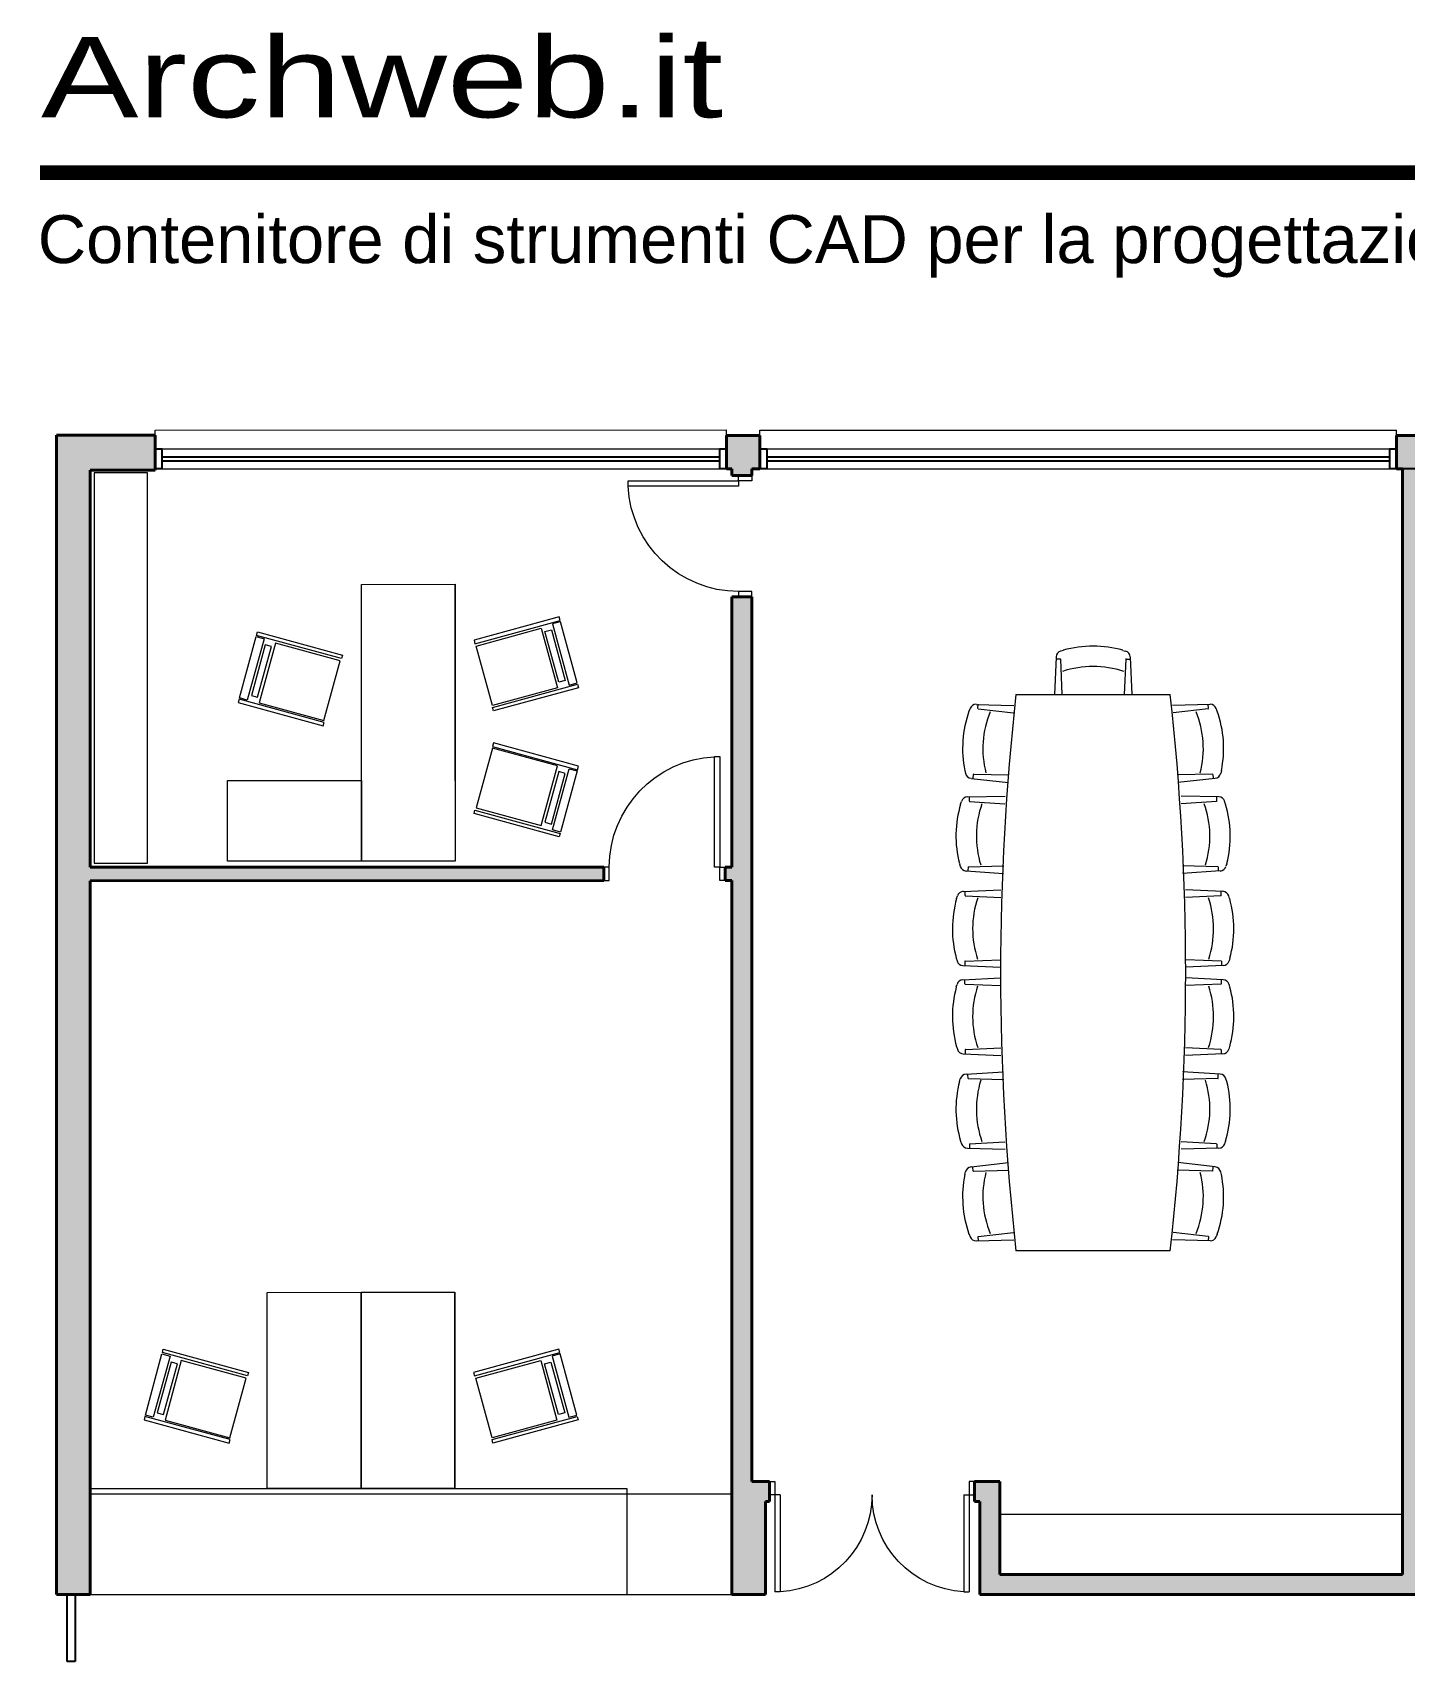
# Model space of a CAD drawing. Header units: millimetres. Extents: x 402.6 to 431.2, y 170 to 191.3.
# Drawn here: x 402.6 to 412.84, y 179.16 to 191.31 of the extents above; entities that cross this region are included whole.
import ezdxf

# ---------------------------------------------------------------- set-up
doc = ezdxf.new("R2010")
doc.units = ezdxf.units.MM
for name, color, linetype, lineweight in [('ARREDI attrezzature - furniture', 175, 'Continuous', 9), ('MURATURA sezioni - section wall', 7, 'Continuous', 40), ('PORTE finestre - doors windows', 252, 'Continuous', 5), ('PROIEZIONI finissime - fine lines', 251, 'Continuous', 9), ('SEZIONI medie - small section', 2, 'Continuous', 25), ('www.archweb.it - All rights reserved', 2, 'Continuous', 5)]:
    doc.layers.add(name, color=color, linetype=linetype, lineweight=lineweight)
doc.layers.add('MURATURE tratteggi - hatch wall', color=253, linetype='Continuous', true_color=0xa8a8a8)
doc.layers.add('VETRATE sezioni - windows sections', color=171, linetype='Continuous', true_color=0x4d79ff)
doc.layers.add('PILASTRI - structure', color=7, linetype='Continuous', plot=False)
doc.styles.get("Standard").update_dxf_attribs({"font": 'arial.ttf'})

# ---------------------------------------------------------------- blocks, each defined once
blk = doc.blocks.new('PA145')
at = {"layer": 'PORTE finestre - doors windows', "color": 2}
for p, q in [((-1.49, -0.1), (-1.49, 0.724)), ((-1.45, 0), (-1.45, 0.724)), ((-0.08, 0), (-0.08, 0.724)), ((-0.04, -0.1), (-0.04, 0.724)), ((-1.45, 0), (-1.53, 0)), ((-0.08, 0), (0, 0)), ((-1.53, -0.1), (-1.49, -0.1)), ((0, -0.1), (-0.04, -0.1))]:
    blk.add_line(p, q, dxfattribs=at)
at = {"layer": 'PORTE finestre - doors windows', "color": 2, "ltscale": 0.5}
for p, q in [((-1.45, 0.724), (-1.49, 0.724)), ((-0.08, 0.724), (-0.04, 0.724)), ((-1.53, -0.1), (-1.53, 0)), ((0, -0.1), (0, 0))]:
    blk.add_line(p, q, dxfattribs=at)
at = {"layer": 'PORTE finestre - doors windows', "color": 251}
for centre, start, end in [((-1.489, 0), 359.976, 86.8925), ((-0.041, 0), 93.1075, 180.024)]:
    blk.add_arc(centre, 0.724, start, end, dxfattribs=at)
blk = doc.blocks.new('PMA_0.825')
at = {"layer": 'PORTE finestre - doors windows', "color": 2, "linetype": 'ByBlock', "ltscale": 0.5}
for points in [[(0.04, 0.1), (0.08, 0.1), (0.08, 0.925), (0.04, 0.925)], [(0, 0), (0.04, 0), (0.04, 0.1), (0, 0.1)], [(0.905, 0), (0.865, 0), (0.865, 0.1), (0.905, 0.1)]]:
    blk.add_lwpolyline(points, close=True, dxfattribs=at)
at = {"layer": 'PORTE finestre - doors windows', "color": 251, "linetype": 'ByBlock'}
blk.add_arc((0.04, 0.1), 0.825, 0, 87.2209, dxfattribs=at)
blk = doc.blocks.new('A$C14CB435F')
at = {"layer": 'ARREDI attrezzature - furniture', "linetype": 'Continuous'}
for p, q in [((-0.18, 1.95), (-0.191, 1.719)), ((-0.155, 1.938), (-0.182, 1.938)), ((-0.154, 1.938), (-0.144, 1.719)), ((-0.136, 1.991), (-0.152, 1.987)), ((0.232, 1.991), (0.248, 1.987)), ((0.25, 1.938), (0.24, 1.719)), ((0.251, 1.938), (0.274, 1.938)), ((0.277, 1.95), (0.287, 1.719)), ((-0.428, 1.719), (0.524, 1.719)), ((-0.717, 1.617), (-0.711, 1.632)), ((-0.673, 1.658), (-0.441, 1.652)), ((-0.663, 1.632), (-0.661, 1.659)), ((-0.662, 1.63), (-0.444, 1.606)), ((0.769, 1.658), (0.537, 1.652)), ((0.758, 1.63), (0.541, 1.606)), ((0.759, 1.632), (0.757, 1.659)), ((0.813, 1.617), (0.807, 1.632)), ((-0.743, 1.25), (-0.739, 1.233)), ((-0.691, 1.227), (-0.693, 1.204)), ((-0.69, 1.228), (-0.471, 1.223)), ((0.786, 1.228), (0.567, 1.223)), ((0.787, 1.227), (0.789, 1.204)), ((0.839, 1.25), (0.835, 1.233)), ((-0.705, 1.202), (-0.474, 1.176)), ((0.801, 1.202), (0.57, 1.176)), ((-0.769, 1.044), (-0.763, 1.06)), ((-0.727, 1.088), (-0.495, 1.093)), ((-0.715, 1.061), (-0.715, 1.089)), ((-0.714, 1.06), (-0.496, 1.046)), ((0.823, 1.088), (0.591, 1.093)), ((0.81, 1.06), (0.592, 1.046)), ((0.811, 1.061), (0.811, 1.089)), ((0.865, 1.044), (0.859, 1.06)), ((-0.776, 0.676), (-0.771, 0.66)), ((-0.736, 0.631), (-0.504, 0.616)), ((-0.723, 0.656), (-0.724, 0.633)), ((-0.722, 0.657), (-0.503, 0.663)), ((0.818, 0.657), (0.6, 0.663)), ((0.832, 0.631), (0.6, 0.616)), ((0.819, 0.656), (0.82, 0.633)), ((0.872, 0.676), (0.867, 0.66)), ((-0.753, 0.505), (-0.521, 0.515)), ((-0.741, 0.479), (-0.741, 0.507)), ((0.849, 0.505), (0.617, 0.515)), ((0.837, 0.479), (0.837, 0.507)), ((-0.794, 0.461), (-0.789, 0.477)), ((-0.74, 0.478), (-0.522, 0.468)), ((0.836, 0.478), (0.618, 0.468)), ((0.89, 0.461), (0.885, 0.477)), ((-0.796, 0.093), (-0.791, 0.077)), ((-0.755, 0.048), (-0.523, 0.037)), ((-0.743, 0.074), (-0.743, 0.05)), ((-0.742, 0.075), (-0.523, 0.084)), ((0.838, 0.075), (0.619, 0.084)), ((0.851, 0.048), (0.619, 0.037)), ((0.839, 0.074), (0.839, 0.05)), ((0.892, 0.093), (0.887, 0.077)), ((-0.796, -0.084), (-0.791, -0.068)), ((-0.755, -0.04), (-0.523, -0.028)), ((-0.743, -0.065), (-0.743, -0.042)), ((-0.742, -0.066), (-0.523, -0.075)), ((0.851, -0.04), (0.619, -0.028)), ((0.838, -0.066), (0.619, -0.075)), ((0.839, -0.065), (0.839, -0.042)), ((0.892, -0.084), (0.887, -0.068)), ((-0.794, -0.452), (-0.789, -0.468)), ((-0.753, -0.496), (-0.521, -0.506)), ((-0.741, -0.471), (-0.741, -0.498)), ((-0.74, -0.47), (-0.522, -0.459)), ((0.849, -0.496), (0.617, -0.506)), ((0.836, -0.47), (0.618, -0.459)), ((0.837, -0.471), (0.837, -0.498)), ((0.89, -0.452), (0.885, -0.468)), ((-0.776, -0.667), (-0.771, -0.651)), ((-0.736, -0.622), (-0.504, -0.607)), ((-0.723, -0.648), (-0.724, -0.624)), ((-0.722, -0.649), (-0.503, -0.654)), ((0.832, -0.622), (0.6, -0.607)), ((0.818, -0.649), (0.6, -0.654)), ((0.819, -0.648), (0.82, -0.624)), ((0.872, -0.667), (0.867, -0.651)), ((-0.769, -1.035), (-0.763, -1.051)), ((-0.727, -1.079), (-0.495, -1.084)), ((-0.715, -1.053), (-0.715, -1.08)), ((-0.714, -1.052), (-0.496, -1.038)), ((0.823, -1.079), (0.591, -1.084)), ((0.81, -1.052), (0.592, -1.038)), ((0.811, -1.053), (0.811, -1.08)), ((0.865, -1.035), (0.859, -1.051)), ((-0.705, -1.194), (-0.474, -1.167)), ((-0.691, -1.219), (-0.693, -1.195)), ((0.801, -1.194), (0.57, -1.167)), ((0.787, -1.219), (0.789, -1.195)), ((-0.743, -1.241), (-0.739, -1.224)), ((-0.69, -1.22), (-0.471, -1.214)), ((0.786, -1.22), (0.567, -1.214)), ((0.839, -1.241), (0.835, -1.224)), ((-0.662, -1.622), (-0.444, -1.597)), ((0.758, -1.622), (0.541, -1.597)), ((-0.717, -1.608), (-0.711, -1.624)), ((-0.673, -1.649), (-0.441, -1.644)), ((-0.663, -1.623), (-0.661, -1.65)), ((0.769, -1.649), (0.537, -1.644)), ((0.759, -1.623), (0.757, -1.65)), ((0.813, -1.608), (0.807, -1.624)), ((-0.428, -1.71), (0.524, -1.71))]:
    blk.add_line(p, q, dxfattribs=at)
for centre, radius, start, end in [((0.048, 1.33), 0.687, 74.4746, 105.5254), ((-0.141, 1.949), 0.0397, 106.4102, 177.4681), ((-0.155, 1.938), 0.000994, 2.7006, 90), ((0.237, 1.949), 0.0397, 2.5325, 73.586), ((0.251, 1.938), 0.000994, 90, 177.2994), ((0.048, 1.295), 0.597, 71.5818, 108.419), ((14.955, 0.004), 15.478, 173.6403, 186.3597), ((14.955, 0.004), 15.478, 173.6403, 186.3597), ((-14.859, 0.004), 15.478, 353.6403, 6.3597), ((-0.07, 1.387), 0.687, 160.485, 191.5355), ((-0.674, 1.619), 0.0397, 88.5513, 159.5913), ((-0.662, 1.631), 0.000994, 176.1859, 263.4802), ((-0.035, 1.385), 0.597, 157.5917, 194.4288), ((0.131, 1.385), 0.597, 345.5712, 22.4083), ((0.758, 1.631), 0.000994, 277.0578, 3.7782), ((0.77, 1.619), 0.0397, 20.404, 91.4483), ((0.166, 1.387), 0.687, 348.4646, 19.5147), ((-0.7, 1.242), 0.0397, 192.4407, 263.476), ((-0.69, 1.227), 0.000994, 88.9191, 176.2218), ((0.786, 1.227), 0.000984, 3.8141, 91.0912), ((0.796, 1.242), 0.0397, 276.5375, 347.5593), ((-0.111, 0.847), 0.687, 163.3378, 194.3887), ((-0.726, 1.048), 0.0397, 91.3942, 162.4425), ((-0.714, 1.061), 0.000994, 178.9191, 266.2218), ((-0.075, 0.846), 0.597, 160.4448, 197.2819), ((0.171, 0.846), 0.597, 342.7181, 19.5552), ((0.81, 1.061), 0.000984, 273.2705, 1.0912), ((0.822, 1.048), 0.0397, 17.5575, 88.5923), ((0.207, 0.847), 0.687, 345.6113, 16.6622), ((-0.733, 0.67), 0.0397, 195.2872, 266.3156), ((-0.722, 0.656), 0.000994, 91.0809, 178.9191), ((0.818, 0.656), 0.000994, 1.0809, 88.3789), ((0.829, 0.67), 0.0397, 273.6835, 344.7164), ((-0.751, 0.466), 0.0397, 92.315, 163.363), ((0.847, 0.466), 0.0397, 16.65, 87.685), ((-0.133, 0.274), 0.687, 164.249, 195.2988), ((-0.74, 0.479), 0.000994, 179.4595, 267.2994), ((-0.098, 0.274), 0.597, 161.3548, 198.192), ((0.194, 0.274), 0.597, 341.808, 18.6452), ((0.836, 0.479), 0.000994, 273.2397, 0.5405), ((0.229, 0.274), 0.687, 344.7012, 15.751), ((-0.753, 0.088), 0.0397, 196.2001, 267.2376), ((-0.742, 0.074), 0.000994, 92.1611, 179.4595), ((0.838, 0.074), 0.000994, 0.5405, 87.8389), ((0.849, 0.088), 0.0397, 272.7624, 343.7999), ((-0.133, -0.266), 0.687, 164.7019, 195.7517), ((-0.753, -0.079), 0.0397, 92.7624, 163.7999), ((-0.742, -0.065), 0.000994, 180.5405, 267.8389), ((-0.098, -0.266), 0.597, 161.808, 198.6452), ((0.194, -0.266), 0.597, 341.3548, 18.192), ((0.838, -0.065), 0.000994, 272.1611, 359.4595), ((0.849, -0.079), 0.0397, 16.2001, 87.2376), ((0.229, -0.266), 0.687, 344.2483, 15.2981), ((-0.751, -0.457), 0.0397, 196.637, 267.685), ((-0.74, -0.471), 0.000994, 92.7006, 180.5405), ((0.836, -0.471), 0.000994, 359.4595, 87.2994), ((0.847, -0.457), 0.0397, 272.3155, 343.3591), ((-0.111, -0.838), 0.687, 165.6113, 196.6615), ((-0.733, -0.661), 0.0397, 93.6835, 164.7164), ((-0.722, -0.648), 0.000984, 181.0912, 268.9088), ((-0.075, -0.837), 0.597, 162.7181, 199.5552), ((0.171, -0.837), 0.597, 340.4448, 17.2819), ((0.818, -0.648), 0.000994, 271.6211, 358.9191), ((0.829, -0.661), 0.0397, 15.2836, 86.3165), ((0.207, -0.838), 0.687, 343.3385, 14.3887), ((-0.726, -1.039), 0.0397, 197.5575, 268.6058), ((-0.714, -1.053), 0.000994, 93.7782, 181.0809), ((0.81, -1.053), 0.000994, 358.9191, 86.7603), ((0.822, -1.039), 0.0397, 271.4077, 342.4425), ((-0.7, -1.233), 0.0397, 96.524, 167.5593), ((0.796, -1.233), 0.0397, 12.4407, 83.4625), ((-0.07, -1.378), 0.687, 168.4645, 199.515), ((-0.69, -1.219), 0.000994, 184.316, 271.0809), ((-0.035, -1.376), 0.597, 165.5712, 202.4083), ((0.131, -1.376), 0.597, 337.5917, 14.4288), ((0.786, -1.219), 0.000994, 268.9191, 355.684), ((0.166, -1.378), 0.687, 340.485, 11.5355), ((-0.674, -1.61), 0.0397, 200.4214, 271.4483), ((-0.662, -1.623), 0.000994, 96.4588, 183.7782), ((0.758, -1.623), 0.000994, 356.1859, 83.4802), ((0.77, -1.61), 0.0397, 268.5513, 339.5913)]:
    blk.add_arc(centre, radius, start, end, dxfattribs=at)

msp = doc.modelspace()

# ---------------------------------------------------------------- hatches: boundary and pattern name
at = {"layer": 'MURATURE tratteggi - hatch wall'}
h = msp.add_hatch(color=256, dxfattribs=at)
h.dxf.hatch_style = 1
h.paths.add_polyline_path([(413.031, 188.304), (412.781, 188.304), (412.781, 188.054), (412.826, 188.054), (412.826, 179.807), (409.821, 179.807), (409.821, 180.5), (409.632, 180.5), (409.632, 180.35), (409.671, 180.35), (409.671, 179.657), (416.675, 179.657), (416.675, 180.039), (416.726, 180.039), (416.726, 180.189), (416.525, 180.189), (416.525, 179.807), (414.526, 179.807), (414.526, 180.307), (414.376, 180.307), (414.376, 179.807), (412.976, 179.807), (412.976, 181.007), (415.617, 181.007), (415.617, 181.157), (412.976, 181.157), (412.976, 188.054), (413.031, 188.054)])
h.paths.add_polyline_path([(408.031, 188.304), (407.781, 188.304), (407.781, 188.054), (407.821, 188.054), (407.821, 188.005), (407.971, 188.005), (407.971, 188.054), (408.031, 188.054)])
h.paths.add_polyline_path([(407.971, 187.1), (407.821, 187.1), (407.821, 185.083), (407.771, 185.083), (407.771, 184.983), (407.821, 184.983), (407.821, 179.657), (408.071, 179.657), (408.071, 180.35), (408.102, 180.35), (408.102, 180.5), (407.971, 180.5)])
h.paths.add_polyline_path([(403.031, 188.044), (403.516, 188.044), (403.516, 188.305), (402.781, 188.305), (402.781, 179.657), (403.031, 179.657), (403.031, 184.982), (406.866, 184.983), (406.866, 185.083), (403.031, 185.083)])
h.paths.add_polyline_path([(419.481, 188.344), (416.999, 188.344), (416.999, 188.044), (417.831, 188.044), (417.831, 180.189), (417.701, 180.189), (417.701, 180.039), (417.831, 180.039), (417.831, 179.657), (421.331, 179.657), (421.331, 179.807), (419.681, 179.807), (419.681, 180.307), (419.531, 180.307), (419.531, 179.807), (418.131, 179.807), (418.131, 181.007), (419.681, 181.007), (419.681, 181.157), (418.131, 181.157), (418.131, 183.157), (421.331, 183.157), (421.331, 183.307), (418.131, 183.307), (418.131, 188.044), (419.481, 188.044)])
h.paths.add_polyline_path([(423.643, 188.344), (420.981, 188.344), (420.981, 188.044), (422.331, 188.044), (422.331, 179.957), (422.481, 179.957), (422.481, 188.044), (423.643, 188.044)])
h.paths.add_polyline_path([(427.818, 188.344), (425.143, 188.344), (425.143, 188.044), (426.306, 188.044), (426.306, 183.307), (423.481, 183.307), (423.481, 183.157), (426.306, 183.157), (426.306, 181.157), (424.756, 181.157), (424.756, 181.007), (426.306, 181.007), (426.306, 179.807), (424.906, 179.807), (424.906, 180.307), (424.756, 180.307), (424.756, 179.807), (423.531, 179.807), (423.531, 179.657), (428.655, 179.657), (428.655, 179.807), (428.006, 179.807), (428.006, 180.307), (427.856, 180.307), (427.856, 179.807), (426.456, 179.807), (426.456, 181.007), (428.006, 181.007), (428.006, 181.157), (426.456, 181.157), (426.456, 183.157), (429.681, 183.157), (429.681, 183.307), (426.456, 183.307), (426.456, 188.044), (427.818, 188.044)])
h.paths.add_polyline_path([(430.981, 188.344), (429.318, 188.344), (429.318, 188.044), (430.681, 188.044), (430.681, 179.807), (429.655, 179.807), (429.655, 179.657), (430.981, 179.657)])
h.paths.add_polyline_path([(430.981, 176.965), (427.355, 176.965), (427.355, 176.815), (430.681, 176.815), (430.681, 174.115), (427.731, 174.115), (427.731, 175.965), (427.581, 175.965), (427.581, 174.115), (426.431, 174.115), (426.431, 175.815), (426.887, 175.815), (426.887, 175.965), (426.431, 175.965), (426.431, 176.815), (426.505, 176.815), (426.505, 176.965), (421.831, 176.965), (421.831, 176.815), (426.281, 176.815), (426.281, 174.115), (420.131, 174.115), (420.131, 174.515), (419.981, 174.515), (419.981, 174.115), (418.131, 174.115), (418.131, 175.615), (419.981, 175.615), (419.981, 175.415), (420.131, 175.415), (420.131, 176.965), (417.831, 176.965), (417.831, 175.965), (415.979, 175.965), (415.979, 175.815), (417.831, 175.815), (417.831, 174.115), (413.581, 174.115), (413.581, 176.815), (416.629, 176.815), (416.629, 176.965), (410.382, 176.965), (410.382, 176.815), (413.431, 176.815), (413.431, 174.115), (409.181, 174.115), (409.181, 175.815), (411.032, 175.815), (411.032, 175.965), (409.181, 175.965), (409.181, 176.965), (408.568, 176.965), (408.568, 176.815), (409.031, 176.815), (409.031, 174.115), (402.981, 174.115), (402.981, 176.815), (404.085, 176.815), (404.085, 176.965), (402.781, 176.965), (402.781, 173.815), (430.981, 173.815)])
h.paths.add_polyline_path([(419.831, 176.765), (419.831, 175.915), (418.131, 175.915), (418.131, 176.765)], flags=16)

# ---------------------------------------------------------------- linework, layer by layer
at = {"layer": 'ARREDI attrezzature - furniture', "ltscale": 0.18}
for p, q in [((403.031, 180.447), (407.036, 180.447)), ((403.031, 180.407), (407.821, 180.407)), ((403.031, 179.657), (407.821, 179.657))]:
    msp.add_line(p, q, dxfattribs=at)
at = {"layer": 'ARREDI attrezzature - furniture'}
for p, q in [((407.036, 180.447), (407.036, 179.657)), ((409.821, 180.257), (412.826, 180.257))]:
    msp.add_line(p, q, dxfattribs=at)
for points in [[(403.061, 188.025), (403.061, 185.113), (403.461, 185.113), (403.461, 188.025)], [(406.532, 186.95), (405.897, 186.776), (405.904, 186.75), (406.539, 186.924)], [(406.541, 186.914), (406.482, 186.898), (406.607, 186.442), (406.666, 186.458)], [(404.27, 186.803), (404.33, 186.786), (404.205, 186.33), (404.146, 186.347)], [(404.28, 186.838), (404.915, 186.665), (404.908, 186.639), (404.273, 186.812)], [(406.519, 186.421), (406.035, 186.289), (405.914, 186.733), (406.397, 186.866)], [(406.577, 186.476), (406.53, 186.463), (406.426, 186.841), (406.474, 186.854)], [(404.235, 186.364), (404.282, 186.351), (404.386, 186.729), (404.338, 186.742)], [(404.293, 186.31), (404.777, 186.177), (404.898, 186.622), (404.415, 186.754)], [(406.669, 186.448), (406.676, 186.422), (406.041, 186.249), (406.034, 186.275)], [(404.143, 186.337), (404.136, 186.311), (404.771, 186.137), (404.778, 186.163)], [(406.519, 185.838), (406.035, 185.97), (405.914, 185.526), (406.397, 185.393)], [(406.669, 185.81), (406.676, 185.836), (406.041, 186.01), (406.034, 185.984)], [(406.541, 185.345), (406.482, 185.361), (406.607, 185.817), (406.666, 185.801)], [(404.056, 185.729), (405.056, 185.729), (405.056, 185.129), (404.056, 185.129)], [(406.577, 185.783), (406.53, 185.796), (406.426, 185.418), (406.474, 185.405)], [(406.532, 185.309), (405.897, 185.483), (405.904, 185.509), (406.539, 185.335)], [(403.568, 181.451), (403.628, 181.435), (403.503, 180.979), (403.444, 180.995)], [(403.578, 181.487), (404.213, 181.313), (404.206, 181.287), (403.571, 181.461)], [(406.529, 181.487), (405.894, 181.313), (405.901, 181.287), (406.537, 181.461)], [(406.539, 181.451), (406.48, 181.435), (406.604, 180.979), (406.664, 180.995)], [(403.533, 181.012), (403.58, 180.999), (403.683, 181.378), (403.636, 181.391)], [(403.591, 180.958), (404.075, 180.826), (404.196, 181.27), (403.712, 181.402)], [(406.516, 180.958), (406.033, 180.826), (405.911, 181.27), (406.395, 181.402)], [(406.575, 181.012), (406.527, 180.999), (406.424, 181.378), (406.471, 181.391)], [(403.441, 180.985), (403.434, 180.959), (404.069, 180.786), (404.076, 180.812)], [(406.666, 180.985), (406.674, 180.959), (406.038, 180.786), (406.031, 180.812)]]:
    msp.add_lwpolyline(points, close=True, dxfattribs=at)
for points in [[(405.756, 185.73), (405.756, 187.194), (405.756, 185.129), (405.056, 185.129), (405.056, 187.193), (405.756, 187.194)], [(405.054, 180.447), (405.054, 181.911), (405.054, 180.447), (404.354, 180.447), (404.354, 181.91), (405.054, 181.911)], [(405.754, 180.447), (405.754, 181.911), (405.754, 180.447), (405.054, 180.447), (405.054, 181.911), (405.754, 181.911)]]:
    msp.add_lwpolyline(points, dxfattribs=at)
at = {"layer": 'MURATURA sezioni - section wall'}
for p, q in [((402.781, 188.305), (402.781, 179.657)), ((403.516, 188.044), (403.516, 188.305)), ((407.781, 188.304), (408.031, 188.304)), ((407.781, 188.304), (407.781, 188.054)), ((408.031, 188.304), (408.031, 188.054)), ((412.781, 188.304), (412.781, 188.054)), ((412.781, 188.304), (413.031, 188.304)), ((403.516, 188.044), (403.031, 188.044)), ((403.031, 185.083), (403.031, 188.044)), ((407.821, 188.054), (407.781, 188.054)), ((407.821, 188.005), (407.821, 188.054)), ((407.821, 188.005), (407.971, 188.005)), ((408.031, 188.054), (407.971, 188.054)), ((407.971, 188.005), (407.971, 188.054)), ((412.781, 188.054), (412.826, 188.054)), ((412.826, 179.807), (412.826, 188.054)), ((407.821, 185.083), (407.821, 187.1)), ((407.821, 187.1), (407.971, 187.1)), ((407.971, 187.1), (407.971, 180.5)), ((403.031, 185.083), (406.866, 185.083)), ((406.866, 184.983), (403.031, 184.982)), ((403.031, 179.657), (403.031, 184.982)), ((406.866, 184.983), (406.866, 185.083)), ((407.771, 185.083), (407.821, 185.083)), ((407.771, 184.983), (407.821, 184.983)), ((407.821, 179.657), (407.821, 184.983)), ((407.971, 180.5), (408.102, 180.5, 0)), ((408.102, 180.5, 0), (408.102, 180.35, 0)), ((409.821, 180.5, 0), (409.632, 180.5, 0)), ((409.632, 180.5, 0), (409.632, 180.35, 0)), ((409.821, 179.807), (409.821, 180.5)), ((408.102, 180.35, 0), (408.071, 180.35)), ((408.071, 180.35), (408.071, 179.657)), ((409.632, 180.35, 0), (409.671, 180.35, 0)), ((409.671, 179.657), (409.671, 180.35)), ((409.821, 179.807), (412.826, 179.807)), ((402.781, 179.657), (403.031, 179.657)), ((407.821, 179.657), (408.071, 179.657)), ((416.675, 179.657), (409.671, 179.657))]:
    msp.add_line(p, q, dxfattribs=at)
at = {"layer": 'MURATURA sezioni - section wall', "ltscale": 0.18}
msp.add_line((407.771, 185.083), (407.771, 184.983), dxfattribs=at)
at = {"layer": 'MURATURA sezioni - section wall'}
msp.add_lwpolyline([(402.781, 188.305), (403.516, 188.305)], dxfattribs=at)
at = {"layer": 'PILASTRI - structure'}
msp.add_lwpolyline([(413.031, 188.304), (413.031, 188.054), (412.781, 188.054), (412.781, 188.304), (413.031, 188.304)], dxfattribs=at)
at = {"layer": 'PROIEZIONI finissime - fine lines', "ltscale": 0.18}
for p, q in [((403.516, 188.344), (407.781, 188.345)), ((403.516, 188.305), (403.516, 188.344)), ((407.781, 188.304), (407.781, 188.345)), ((408.031, 188.344), (412.781, 188.344)), ((408.031, 188.304), (408.031, 188.344)), ((412.781, 188.304), (412.781, 188.344)), ((403.516, 188.204), (407.781, 188.205)), ((403.566, 188.055), (403.566, 188.205)), ((407.731, 188.055), (407.731, 188.205)), ((408.031, 188.204), (412.781, 188.204)), ((408.081, 188.054), (408.081, 188.204)), ((412.731, 188.054), (412.731, 188.204)), ((403.516, 188.054), (407.781, 188.055)), ((408.031, 188.054), (412.781, 188.054))]:
    msp.add_line(p, q, dxfattribs=at)
at = {"layer": 'SEZIONI medie - small section'}
for p, q in [((402.861, 179.157), (402.861, 179.657)), ((402.921, 179.657), (402.921, 179.157)), ((402.921, 179.157), (402.861, 179.157))]:
    msp.add_line(p, q, dxfattribs=at)
for points in [[(403.566, 188.054), (403.516, 188.054), (403.516, 188.204), (403.566, 188.204)], [(407.781, 188.055), (407.731, 188.055), (407.731, 188.205), (407.781, 188.205)], [(408.081, 188.054), (408.031, 188.054), (408.031, 188.204), (408.081, 188.204)], [(412.781, 188.054), (412.731, 188.054), (412.731, 188.204), (412.781, 188.204)]]:
    msp.add_lwpolyline(points, close=True, dxfattribs=at)
at = {"layer": 'VETRATE sezioni - windows sections', "ltscale": 0.18}
for p, q in [((403.566, 188.145), (407.731, 188.145)), ((408.081, 188.144), (412.731, 188.144)), ((403.566, 188.115), (407.731, 188.115)), ((408.081, 188.114), (412.731, 188.114))]:
    msp.add_line(p, q, dxfattribs=at)
at = {"layer": 'www.archweb.it - All rights reserved', "color": 7, "ltscale": 0.02, "true_color": 0xffffff, "const_width": 0.111}
msp.add_lwpolyline([(402.658, 190.265), (431.163, 190.265)], dxfattribs=at)

# ---------------------------------------------------------------- block references
at = {"layer": 'ARREDI attrezzature - furniture', "xscale": 1.21, "yscale": 1.21, "zscale": 1.21}
msp.add_blockref('A$C14CB435F', (410.459, 184.291), dxfattribs=at)
at = {"layer": 'PORTE finestre - doors windows', "color": 251, "extrusion": (0, 0, -1), "zscale": -1, "rotation": 180}
msp.add_blockref('PA145', (-409.632, 180.4), dxfattribs=at)
at = {"layer": 'PROIEZIONI finissime - fine lines', "extrusion": (-4.0809e-22, -1.01593e-33, -1), "zscale": -1, "rotation": 269.999999999974}
msp.add_blockref('PMA_0.825', (-407.971, 188.005), dxfattribs=at)
at = {"layer": 'PROIEZIONI finissime - fine lines', "extrusion": (-1.01592e-33, 4.0809e-22, -1), "zscale": -1}
msp.add_blockref('PMA_0.825', (-407.771, 184.983), dxfattribs=at)

# ---------------------------------------------------------------- texts
at = {"layer": 'www.archweb.it - All rights reserved', "color": 7, "width": 1.3}
msp.add_text('Archweb.it', height=0.6005, dxfattribs=at).set_placement((402.665, 190.677))
at = {"layer": 'www.archweb.it - All rights reserved', "color": 253}
msp.add_text('Contenitore di strumenti CAD per la progettazione architettonica', height=0.35742, dxfattribs=at).set_placement((402.641, 189.59))

doc.saveas('drawing.dxf')
